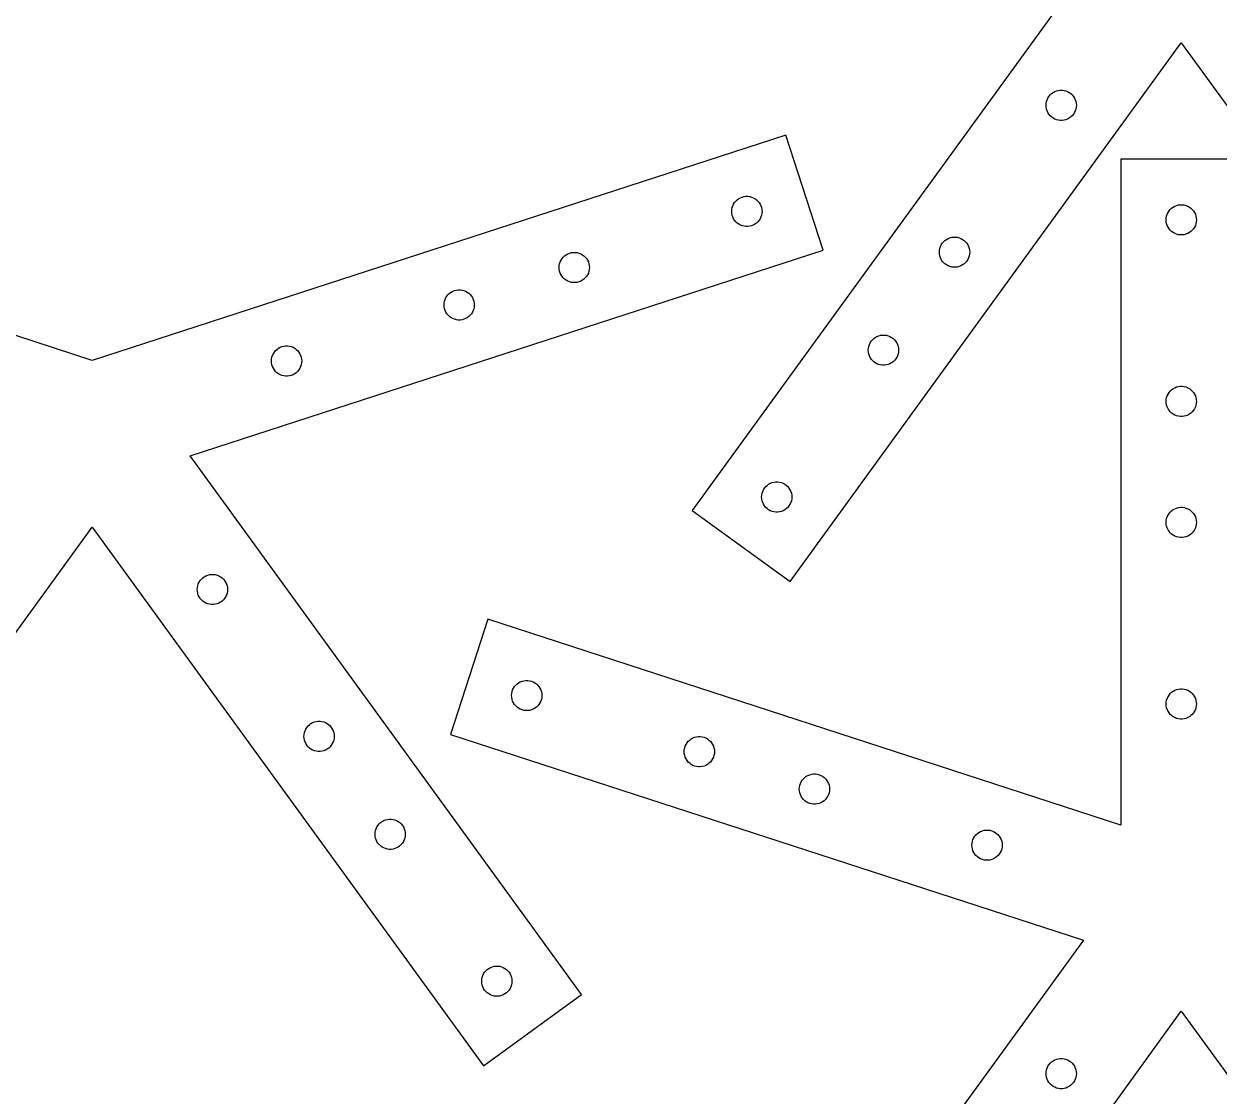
# Model space of a CAD drawing. Header units: metres. Extents: x 19 to 981, y 14 to 964.
# Drawn here: x 308.7 to 506.2, y 649 to 826.1 of the extents above; entities that cross this region are included whole.
import ezdxf

# ---------------------------------------------------------------- set-up
doc = ezdxf.new("R2010")
doc.units = ezdxf.units.M

msp = doc.modelspace()

# ---------------------------------------------------------------- linework, layer by layer
for p, q in [((483.82, 834.743), (419.163, 745.751)), ((435.344, 733.995), (500, 822.987)), ((500, 822.987), (564.656, 733.995)), ((477.963, 813.889), (478.132, 814.154)), ((478.132, 814.154), (478.332, 814.396)), ((478.332, 814.396), (478.561, 814.611)), ((478.561, 814.611), (478.815, 814.795)), ((478.815, 814.795), (479.09, 814.947)), ((479.09, 814.947), (479.382, 815.062)), ((479.382, 815.062), (479.686, 815.14)), ((479.686, 815.14), (479.997, 815.18)), ((479.997, 815.18), (480.311, 815.18)), ((480.311, 815.18), (480.623, 815.14)), ((480.623, 815.14), (480.927, 815.062)), ((480.927, 815.062), (481.219, 814.947)), ((481.219, 814.947), (481.494, 814.795)), ((481.494, 814.795), (481.748, 814.611)), ((481.748, 814.611), (481.977, 814.396)), ((481.977, 814.396), (482.177, 814.154)), ((482.177, 814.154), (482.345, 813.889)), ((477.654, 812.685), (477.674, 812.998)), ((477.674, 812.371), (477.654, 812.685)), ((477.674, 812.998), (477.733, 813.306)), ((477.733, 812.063), (477.674, 812.371)), ((477.733, 813.306), (477.83, 813.605)), ((477.83, 811.764), (477.733, 812.063)), ((477.83, 813.605), (477.963, 813.889)), ((482.345, 813.889), (482.479, 813.605)), ((482.479, 813.605), (482.576, 813.306)), ((482.576, 812.063), (482.479, 811.764)), ((482.576, 813.306), (482.634, 812.998)), ((482.634, 812.371), (482.576, 812.063)), ((482.634, 812.998), (482.654, 812.685)), ((482.654, 812.685), (482.634, 812.371)), ((477.963, 811.48), (477.83, 811.764)), ((478.132, 811.215), (477.963, 811.48)), ((478.332, 810.973), (478.132, 811.215)), ((478.561, 810.758), (478.332, 810.973)), ((478.815, 810.574), (478.561, 810.758)), ((479.09, 810.422), (478.815, 810.574)), ((479.382, 810.307), (479.09, 810.422)), ((479.686, 810.229), (479.382, 810.307)), ((479.997, 810.189), (479.686, 810.229)), ((480.311, 810.189), (479.997, 810.189)), ((480.623, 810.229), (480.311, 810.189)), ((480.927, 810.307), (480.623, 810.229)), ((481.219, 810.422), (480.927, 810.307)), ((481.494, 810.574), (481.219, 810.422)), ((481.748, 810.758), (481.494, 810.574)), ((481.977, 810.973), (481.748, 810.758)), ((482.177, 811.215), (481.977, 810.973)), ((482.345, 811.48), (482.177, 811.215)), ((482.479, 811.764), (482.345, 811.48)), ((320, 770.515), (205.384, 807.756)), ((434.616, 807.756), (320, 770.515)), ((440.797, 788.735), (434.616, 807.756)), ((510, 803.764), (490, 803.764)), ((490, 803.764), (490, 693.764)), ((425.871, 796.075), (426.005, 796.359)), ((426.005, 796.359), (426.173, 796.624)), ((426.173, 796.624), (426.373, 796.866)), ((426.373, 796.866), (426.602, 797.081)), ((426.602, 797.081), (426.856, 797.266)), ((426.856, 797.266), (427.131, 797.417)), ((427.131, 797.417), (427.423, 797.533)), ((427.423, 797.533), (427.727, 797.611)), ((427.727, 797.611), (428.039, 797.65)), ((428.039, 797.65), (428.353, 797.65)), ((428.353, 797.65), (428.664, 797.611)), ((428.664, 797.611), (428.968, 797.533)), ((428.968, 797.533), (429.26, 797.417)), ((429.26, 797.417), (429.535, 797.266)), ((429.535, 797.266), (429.789, 797.081)), ((429.789, 797.081), (430.018, 796.866)), ((430.018, 796.866), (430.218, 796.624)), ((430.218, 796.624), (430.387, 796.359)), ((430.387, 796.359), (430.52, 796.075)), ((499.227, 796.141), (499.532, 796.22)), ((499.532, 796.22), (499.843, 796.259)), ((499.843, 796.259), (500.157, 796.259)), ((500.157, 796.259), (500.468, 796.22)), ((500.468, 796.22), (500.773, 796.141)), ((425.696, 795.155), (425.716, 795.468)), ((425.716, 794.842), (425.696, 795.155)), ((425.716, 795.468), (425.774, 795.777)), ((425.774, 794.533), (425.716, 794.842)), ((425.774, 795.777), (425.871, 796.075)), ((425.871, 794.235), (425.774, 794.533)), ((426.005, 793.951), (425.871, 794.235)), ((430.52, 794.235), (430.387, 793.951)), ((430.52, 796.075), (430.617, 795.777)), ((430.617, 794.533), (430.52, 794.235)), ((430.617, 795.777), (430.676, 795.468)), ((430.676, 794.842), (430.617, 794.533)), ((430.676, 795.468), (430.696, 795.155)), ((430.696, 795.155), (430.676, 794.842)), ((497.52, 794.077), (497.579, 794.386)), ((497.579, 794.386), (497.676, 794.684)), ((497.676, 794.684), (497.809, 794.968)), ((497.809, 794.968), (497.977, 795.233)), ((497.977, 795.233), (498.178, 795.475)), ((498.178, 795.475), (498.406, 795.69)), ((498.406, 795.69), (498.66, 795.875)), ((498.66, 795.875), (498.936, 796.026)), ((498.936, 796.026), (499.227, 796.141)), ((500.773, 796.141), (501.064, 796.026)), ((501.064, 796.026), (501.34, 795.875)), ((501.34, 795.875), (501.594, 795.69)), ((501.594, 795.69), (501.822, 795.475)), ((501.822, 795.475), (502.023, 795.233)), ((502.023, 795.233), (502.191, 794.968)), ((502.191, 794.968), (502.324, 794.684)), ((502.324, 794.684), (502.421, 794.386)), ((502.421, 794.386), (502.48, 794.077)), ((426.173, 793.685), (426.005, 793.951)), ((426.373, 793.444), (426.173, 793.685)), ((426.602, 793.229), (426.373, 793.444)), ((426.856, 793.044), (426.602, 793.229)), ((427.131, 792.893), (426.856, 793.044)), ((427.423, 792.777), (427.131, 792.893)), ((427.727, 792.699), (427.423, 792.777)), ((428.039, 792.66), (427.727, 792.699)), ((428.353, 792.66), (428.039, 792.66)), ((428.664, 792.699), (428.353, 792.66)), ((428.968, 792.777), (428.664, 792.699)), ((429.26, 792.893), (428.968, 792.777)), ((429.535, 793.044), (429.26, 792.893)), ((429.789, 793.229), (429.535, 793.044)), ((430.018, 793.444), (429.789, 793.229)), ((430.218, 793.685), (430.018, 793.444)), ((430.387, 793.951), (430.218, 793.685)), ((497.5, 793.764), (497.52, 794.077)), ((497.52, 793.45), (497.5, 793.764)), ((497.579, 793.142), (497.52, 793.45)), ((497.676, 792.844), (497.579, 793.142)), ((497.809, 792.559), (497.676, 792.844)), ((497.977, 792.294), (497.809, 792.559)), ((498.178, 792.052), (497.977, 792.294)), ((502.023, 792.294), (501.822, 792.052)), ((502.191, 792.559), (502.023, 792.294)), ((502.324, 792.844), (502.191, 792.559)), ((502.421, 793.142), (502.324, 792.844)), ((502.48, 793.45), (502.421, 793.142)), ((502.48, 794.077), (502.5, 793.764)), ((502.5, 793.764), (502.48, 793.45)), ((460.698, 790.125), (460.927, 790.34)), ((460.927, 790.34), (461.181, 790.525)), ((461.181, 790.525), (461.456, 790.676)), ((461.456, 790.676), (461.748, 790.792)), ((461.748, 790.792), (462.052, 790.87)), ((462.052, 790.87), (462.364, 790.909)), ((462.364, 790.909), (462.678, 790.909)), ((462.678, 790.909), (462.989, 790.87)), ((462.989, 790.87), (463.293, 790.792)), ((463.293, 790.792), (463.585, 790.676)), ((463.585, 790.676), (463.86, 790.525)), ((463.86, 790.525), (464.114, 790.34)), ((464.114, 790.34), (464.343, 790.125)), ((498.406, 791.838), (498.178, 792.052)), ((498.66, 791.653), (498.406, 791.838)), ((498.936, 791.502), (498.66, 791.653)), ((499.227, 791.386), (498.936, 791.502)), ((499.532, 791.308), (499.227, 791.386)), ((499.843, 791.269), (499.532, 791.308)), ((500.157, 791.269), (499.843, 791.269)), ((500.468, 791.308), (500.157, 791.269)), ((500.773, 791.386), (500.468, 791.308)), ((501.064, 791.502), (500.773, 791.386)), ((501.34, 791.653), (501.064, 791.502)), ((501.594, 791.838), (501.34, 791.653)), ((501.822, 792.052), (501.594, 791.838)), ((336.18, 754.743), (440.797, 788.735)), ((398.892, 788.262), (399.196, 788.34)), ((399.196, 788.34), (399.507, 788.379)), ((399.507, 788.379), (399.821, 788.379)), ((399.821, 788.379), (400.133, 788.34)), ((400.133, 788.34), (400.437, 788.262)), ((460.021, 788.414), (460.04, 788.727)), ((460.04, 788.101), (460.021, 788.414)), ((460.04, 788.727), (460.099, 789.036)), ((460.099, 789.036), (460.196, 789.334)), ((460.196, 789.334), (460.33, 789.618)), ((460.33, 789.618), (460.498, 789.883)), ((460.498, 789.883), (460.698, 790.125)), ((464.343, 790.125), (464.543, 789.883)), ((464.543, 789.883), (464.711, 789.618)), ((464.711, 789.618), (464.845, 789.334)), ((464.845, 789.334), (464.942, 789.036)), ((464.942, 789.036), (465.001, 788.727)), ((465.001, 788.727), (465.021, 788.414)), ((465.021, 788.414), (465.001, 788.101)), ((397.184, 786.198), (397.243, 786.506)), ((397.243, 786.506), (397.34, 786.805)), ((397.34, 786.805), (397.473, 787.089)), ((397.473, 787.089), (397.642, 787.354)), ((397.642, 787.354), (397.842, 787.596)), ((397.842, 787.596), (398.071, 787.811)), ((398.071, 787.811), (398.325, 787.995)), ((398.325, 787.995), (398.6, 788.146)), ((398.6, 788.146), (398.892, 788.262)), ((400.437, 788.262), (400.729, 788.146)), ((400.729, 788.146), (401.004, 787.995)), ((401.004, 787.995), (401.258, 787.811)), ((401.258, 787.811), (401.487, 787.596)), ((401.487, 787.596), (401.687, 787.354)), ((401.687, 787.354), (401.855, 787.089)), ((401.855, 787.089), (401.989, 786.805)), ((401.989, 786.805), (402.086, 786.506)), ((402.086, 786.506), (402.144, 786.198)), ((460.099, 787.792), (460.04, 788.101)), ((460.196, 787.494), (460.099, 787.792)), ((460.33, 787.21), (460.196, 787.494)), ((460.498, 786.945), (460.33, 787.21)), ((460.698, 786.703), (460.498, 786.945)), ((460.927, 786.488), (460.698, 786.703)), ((461.181, 786.303), (460.927, 786.488)), ((461.456, 786.152), (461.181, 786.303)), ((463.86, 786.303), (463.585, 786.152)), ((464.114, 786.488), (463.86, 786.303)), ((464.343, 786.703), (464.114, 786.488)), ((464.543, 786.945), (464.343, 786.703)), ((464.711, 787.21), (464.543, 786.945)), ((464.845, 787.494), (464.711, 787.21)), ((464.942, 787.792), (464.845, 787.494)), ((465.001, 788.101), (464.942, 787.792)), ((397.164, 785.884), (397.184, 786.198)), ((397.184, 785.571), (397.164, 785.884)), ((397.243, 785.263), (397.184, 785.571)), ((397.34, 784.964), (397.243, 785.263)), ((397.473, 784.68), (397.34, 784.964)), ((397.642, 784.415), (397.473, 784.68)), ((397.842, 784.173), (397.642, 784.415)), ((401.687, 784.415), (401.487, 784.173)), ((401.855, 784.68), (401.687, 784.415)), ((401.989, 784.964), (401.855, 784.68)), ((402.086, 785.263), (401.989, 784.964)), ((402.144, 785.571), (402.086, 785.263)), ((402.144, 786.198), (402.164, 785.884)), ((402.164, 785.884), (402.144, 785.571)), ((461.748, 786.036), (461.456, 786.152)), ((462.052, 785.958), (461.748, 786.036)), ((462.364, 785.919), (462.052, 785.958)), ((462.678, 785.919), (462.364, 785.919)), ((462.989, 785.958), (462.678, 785.919)), ((463.293, 786.036), (462.989, 785.958)), ((463.585, 786.152), (463.293, 786.036)), ((398.071, 783.958), (397.842, 784.173)), ((398.325, 783.774), (398.071, 783.958)), ((398.6, 783.622), (398.325, 783.774)), ((398.892, 783.507), (398.6, 783.622)), ((399.196, 783.429), (398.892, 783.507)), ((399.507, 783.389), (399.196, 783.429)), ((399.821, 783.389), (399.507, 783.389)), ((400.133, 783.429), (399.821, 783.389)), ((400.437, 783.507), (400.133, 783.429)), ((400.729, 783.622), (400.437, 783.507)), ((401.004, 783.774), (400.729, 783.622)), ((401.258, 783.958), (401.004, 783.774)), ((401.487, 784.173), (401.258, 783.958)), ((378.222, 780.326), (378.319, 780.624)), ((378.319, 780.624), (378.452, 780.908)), ((378.452, 780.908), (378.62, 781.174)), ((378.62, 781.174), (378.821, 781.415)), ((378.821, 781.415), (379.049, 781.63)), ((379.049, 781.63), (379.303, 781.815)), ((379.303, 781.815), (379.579, 781.966)), ((379.579, 781.966), (379.87, 782.082)), ((379.87, 782.082), (380.175, 782.16)), ((380.175, 782.16), (380.486, 782.199)), ((380.486, 782.199), (380.8, 782.199)), ((380.8, 782.199), (381.111, 782.16)), ((381.111, 782.16), (381.416, 782.082)), ((381.416, 782.082), (381.707, 781.966)), ((381.707, 781.966), (381.983, 781.815)), ((381.983, 781.815), (382.237, 781.63)), ((382.237, 781.63), (382.465, 781.415)), ((382.465, 781.415), (382.666, 781.174)), ((382.666, 781.174), (382.834, 780.908)), ((382.834, 780.908), (382.967, 780.624)), ((382.967, 780.624), (383.064, 780.326)), ((378.143, 779.704), (378.163, 780.017)), ((378.163, 779.391), (378.143, 779.704)), ((378.163, 780.017), (378.222, 780.326)), ((378.222, 779.082), (378.163, 779.391)), ((378.319, 778.784), (378.222, 779.082)), ((378.452, 778.5), (378.319, 778.784)), ((378.62, 778.235), (378.452, 778.5)), ((382.834, 778.5), (382.666, 778.235)), ((382.967, 778.784), (382.834, 778.5)), ((383.064, 779.082), (382.967, 778.784)), ((383.064, 780.326), (383.123, 780.017)), ((383.123, 779.391), (383.064, 779.082)), ((383.123, 780.017), (383.143, 779.704)), ((383.143, 779.704), (383.123, 779.391)), ((378.821, 777.993), (378.62, 778.235)), ((379.049, 777.778), (378.821, 777.993)), ((379.303, 777.593), (379.049, 777.778)), ((379.579, 777.442), (379.303, 777.593)), ((379.87, 777.326), (379.579, 777.442)), ((380.175, 777.248), (379.87, 777.326)), ((380.486, 777.209), (380.175, 777.248)), ((380.8, 777.209), (380.486, 777.209)), ((381.111, 777.248), (380.8, 777.209)), ((381.416, 777.326), (381.111, 777.248)), ((381.707, 777.442), (381.416, 777.326)), ((381.983, 777.593), (381.707, 777.442)), ((382.237, 777.778), (381.983, 777.593)), ((382.465, 777.993), (382.237, 777.778)), ((382.666, 778.235), (382.465, 777.993)), ((449.425, 774.344), (449.7, 774.496)), ((449.7, 774.496), (449.992, 774.611)), ((449.992, 774.611), (450.296, 774.689)), ((450.296, 774.689), (450.608, 774.729)), ((450.608, 774.729), (450.922, 774.729)), ((450.922, 774.729), (451.233, 774.689)), ((451.233, 774.689), (451.537, 774.611)), ((451.537, 774.611), (451.829, 774.496)), ((451.829, 774.496), (452.104, 774.344)), ((350.518, 772.36), (350.772, 772.544)), ((350.772, 772.544), (351.047, 772.696)), ((351.047, 772.696), (351.339, 772.811)), ((351.339, 772.811), (351.643, 772.889)), ((351.643, 772.889), (351.954, 772.929)), ((351.954, 772.929), (352.268, 772.929)), ((352.268, 772.929), (352.58, 772.889)), ((352.58, 772.889), (352.884, 772.811)), ((352.884, 772.811), (353.176, 772.696)), ((353.176, 772.696), (353.451, 772.544)), ((353.451, 772.544), (353.705, 772.36)), ((448.265, 772.234), (448.285, 772.547)), ((448.285, 772.547), (448.343, 772.855)), ((448.343, 772.855), (448.44, 773.154)), ((448.44, 773.154), (448.574, 773.438)), ((448.574, 773.438), (448.742, 773.703)), ((448.742, 773.703), (448.942, 773.945)), ((448.942, 773.945), (449.171, 774.16)), ((449.171, 774.16), (449.425, 774.344)), ((452.104, 774.344), (452.358, 774.16)), ((452.358, 774.16), (452.587, 773.945)), ((452.587, 773.945), (452.787, 773.703)), ((452.787, 773.703), (452.956, 773.438)), ((452.956, 773.438), (453.089, 773.154)), ((453.089, 773.154), (453.186, 772.855)), ((453.186, 772.855), (453.245, 772.547)), ((453.245, 772.547), (453.265, 772.234)), ((349.611, 770.434), (349.631, 770.747)), ((349.631, 770.747), (349.69, 771.055)), ((349.69, 771.055), (349.787, 771.354)), ((349.787, 771.354), (349.921, 771.638)), ((349.921, 771.638), (350.089, 771.903)), ((350.089, 771.903), (350.289, 772.145)), ((350.289, 772.145), (350.518, 772.36)), ((353.705, 772.36), (353.934, 772.145)), ((353.934, 772.145), (354.134, 771.903)), ((354.134, 771.903), (354.302, 771.638)), ((354.302, 771.638), (354.436, 771.354)), ((354.436, 771.354), (354.533, 771.055)), ((354.533, 771.055), (354.592, 770.747)), ((354.592, 770.747), (354.611, 770.434)), ((448.285, 771.92), (448.265, 772.234)), ((448.343, 771.612), (448.285, 771.92)), ((448.44, 771.313), (448.343, 771.612)), ((448.574, 771.029), (448.44, 771.313)), ((448.742, 770.764), (448.574, 771.029)), ((448.942, 770.522), (448.742, 770.764)), ((449.171, 770.307), (448.942, 770.522)), ((452.587, 770.522), (452.358, 770.307)), ((452.787, 770.764), (452.587, 770.522)), ((452.956, 771.029), (452.787, 770.764)), ((453.089, 771.313), (452.956, 771.029)), ((453.186, 771.612), (453.089, 771.313)), ((453.245, 771.92), (453.186, 771.612)), ((453.265, 772.234), (453.245, 771.92)), ((349.631, 770.12), (349.611, 770.434)), ((349.69, 769.812), (349.631, 770.12)), ((349.787, 769.513), (349.69, 769.812)), ((349.921, 769.229), (349.787, 769.513)), ((350.089, 768.964), (349.921, 769.229)), ((350.289, 768.722), (350.089, 768.964)), ((350.518, 768.507), (350.289, 768.722)), ((350.772, 768.323), (350.518, 768.507)), ((353.705, 768.507), (353.451, 768.323)), ((353.934, 768.722), (353.705, 768.507)), ((354.134, 768.964), (353.934, 768.722)), ((354.302, 769.229), (354.134, 768.964)), ((354.436, 769.513), (354.302, 769.229)), ((354.533, 769.812), (354.436, 769.513)), ((354.592, 770.12), (354.533, 769.812)), ((354.611, 770.434), (354.592, 770.12)), ((449.425, 770.123), (449.171, 770.307)), ((449.7, 769.972), (449.425, 770.123)), ((449.992, 769.856), (449.7, 769.972)), ((450.296, 769.778), (449.992, 769.856)), ((450.608, 769.739), (450.296, 769.778)), ((450.922, 769.739), (450.608, 769.739)), ((451.233, 769.778), (450.922, 769.739)), ((451.537, 769.856), (451.233, 769.778)), ((451.829, 769.972), (451.537, 769.856)), ((452.104, 770.123), (451.829, 769.972)), ((452.358, 770.307), (452.104, 770.123)), ((351.047, 768.172), (350.772, 768.323)), ((351.339, 768.056), (351.047, 768.172)), ((351.643, 767.978), (351.339, 768.056)), ((351.954, 767.939), (351.643, 767.978)), ((352.268, 767.939), (351.954, 767.939)), ((352.58, 767.978), (352.268, 767.939)), ((352.884, 768.056), (352.58, 767.978)), ((353.176, 768.172), (352.884, 768.056)), ((353.451, 768.323), (353.176, 768.172)), ((497.579, 764.386), (497.676, 764.684)), ((497.676, 764.684), (497.809, 764.968)), ((497.809, 764.968), (497.977, 765.233)), ((497.977, 765.233), (498.178, 765.475)), ((498.178, 765.475), (498.406, 765.69)), ((498.406, 765.69), (498.66, 765.875)), ((498.66, 765.875), (498.936, 766.026)), ((498.936, 766.026), (499.227, 766.141)), ((499.227, 766.141), (499.532, 766.22)), ((499.532, 766.22), (499.843, 766.259)), ((499.843, 766.259), (500.157, 766.259)), ((500.157, 766.259), (500.468, 766.22)), ((500.468, 766.22), (500.773, 766.141)), ((500.773, 766.141), (501.064, 766.026)), ((501.064, 766.026), (501.34, 765.875)), ((501.34, 765.875), (501.594, 765.69)), ((501.594, 765.69), (501.822, 765.475)), ((501.822, 765.475), (502.023, 765.233)), ((502.023, 765.233), (502.191, 764.968)), ((502.191, 764.968), (502.324, 764.684)), ((502.324, 764.684), (502.421, 764.386)), ((497.5, 763.764), (497.52, 764.077)), ((497.52, 763.45), (497.5, 763.764)), ((497.52, 764.077), (497.579, 764.386)), ((497.579, 763.142), (497.52, 763.45)), ((497.676, 762.844), (497.579, 763.142)), ((497.809, 762.559), (497.676, 762.844)), ((502.324, 762.844), (502.191, 762.559)), ((502.421, 763.142), (502.324, 762.844)), ((502.421, 764.386), (502.48, 764.077)), ((502.48, 763.45), (502.421, 763.142)), ((502.48, 764.077), (502.5, 763.764)), ((502.5, 763.764), (502.48, 763.45)), ((497.977, 762.294), (497.809, 762.559)), ((498.178, 762.052), (497.977, 762.294)), ((498.406, 761.838), (498.178, 762.052)), ((498.66, 761.653), (498.406, 761.838)), ((498.936, 761.502), (498.66, 761.653)), ((499.227, 761.386), (498.936, 761.502)), ((499.532, 761.308), (499.227, 761.386)), ((499.843, 761.269), (499.532, 761.308)), ((500.157, 761.269), (499.843, 761.269)), ((500.468, 761.308), (500.157, 761.269)), ((500.773, 761.386), (500.468, 761.308)), ((501.064, 761.502), (500.773, 761.386)), ((501.34, 761.653), (501.064, 761.502)), ((501.594, 761.838), (501.34, 761.653)), ((501.822, 762.052), (501.594, 761.838)), ((502.023, 762.294), (501.822, 762.052)), ((502.191, 762.559), (502.023, 762.294)), ((400.837, 665.751), (336.18, 754.743)), ((430.71, 748.585), (430.807, 748.883)), ((430.807, 748.883), (430.941, 749.168)), ((430.941, 749.168), (431.109, 749.433)), ((431.109, 749.433), (431.309, 749.675)), ((431.309, 749.675), (431.538, 749.889)), ((431.538, 749.889), (431.792, 750.074)), ((431.792, 750.074), (432.067, 750.225)), ((432.067, 750.225), (432.359, 750.341)), ((432.359, 750.341), (432.663, 750.419)), ((432.663, 750.419), (432.974, 750.458)), ((432.974, 750.458), (433.288, 750.458)), ((433.288, 750.458), (433.6, 750.419)), ((433.6, 750.419), (433.904, 750.341)), ((433.904, 750.341), (434.196, 750.225)), ((434.196, 750.225), (434.471, 750.074)), ((434.471, 750.074), (434.725, 749.889)), ((434.725, 749.889), (434.954, 749.675)), ((434.954, 749.675), (435.154, 749.433)), ((435.154, 749.433), (435.322, 749.168)), ((435.322, 749.168), (435.456, 748.883)), ((435.456, 748.883), (435.553, 748.585)), ((430.631, 747.963), (430.651, 748.276)), ((430.651, 747.65), (430.631, 747.963)), ((430.651, 748.276), (430.71, 748.585)), ((430.71, 747.341), (430.651, 747.65)), ((430.807, 747.043), (430.71, 747.341)), ((430.941, 746.759), (430.807, 747.043)), ((435.456, 747.043), (435.322, 746.759)), ((435.553, 747.341), (435.456, 747.043)), ((435.553, 748.585), (435.612, 748.276)), ((435.612, 747.65), (435.553, 747.341)), ((435.612, 748.276), (435.631, 747.963)), ((435.631, 747.963), (435.612, 747.65)), ((419.163, 745.751), (435.344, 733.995)), ((431.109, 746.494), (430.941, 746.759)), ((431.309, 746.252), (431.109, 746.494)), ((431.538, 746.037), (431.309, 746.252)), ((431.792, 745.852), (431.538, 746.037)), ((432.067, 745.701), (431.792, 745.852)), ((432.359, 745.586), (432.067, 745.701)), ((432.663, 745.507), (432.359, 745.586)), ((432.974, 745.468), (432.663, 745.507)), ((433.288, 745.468), (432.974, 745.468)), ((433.6, 745.507), (433.288, 745.468)), ((433.904, 745.586), (433.6, 745.507)), ((434.196, 745.701), (433.904, 745.586)), ((434.471, 745.852), (434.196, 745.701)), ((434.725, 746.037), (434.471, 745.852)), ((434.954, 746.252), (434.725, 746.037)), ((435.154, 746.494), (434.954, 746.252)), ((435.322, 746.759), (435.154, 746.494)), ((497.676, 744.684), (497.809, 744.968)), ((497.809, 744.968), (497.977, 745.233)), ((497.977, 745.233), (498.178, 745.475)), ((498.178, 745.475), (498.406, 745.69)), ((498.406, 745.69), (498.66, 745.875)), ((498.66, 745.875), (498.936, 746.026)), ((498.936, 746.026), (499.227, 746.141)), ((499.227, 746.141), (499.532, 746.22)), ((499.532, 746.22), (499.843, 746.259)), ((499.843, 746.259), (500.157, 746.259)), ((500.157, 746.259), (500.468, 746.22)), ((500.468, 746.22), (500.773, 746.141)), ((500.773, 746.141), (501.064, 746.026)), ((501.064, 746.026), (501.34, 745.875)), ((501.34, 745.875), (501.594, 745.69)), ((501.594, 745.69), (501.822, 745.475)), ((501.822, 745.475), (502.023, 745.233)), ((502.023, 745.233), (502.191, 744.968)), ((502.191, 744.968), (502.324, 744.684)), ((255.344, 653.995), (320, 742.987)), ((320, 742.987), (384.656, 653.995)), ((497.5, 743.764), (497.52, 744.077)), ((497.52, 743.45), (497.5, 743.764)), ((497.52, 744.077), (497.579, 744.386)), ((497.579, 743.142), (497.52, 743.45)), ((497.579, 744.386), (497.676, 744.684)), ((497.676, 742.844), (497.579, 743.142)), ((497.809, 742.559), (497.676, 742.844)), ((502.324, 742.844), (502.191, 742.559)), ((502.324, 744.684), (502.421, 744.386)), ((502.421, 743.142), (502.324, 742.844)), ((502.421, 744.386), (502.48, 744.077)), ((502.48, 743.45), (502.421, 743.142)), ((502.48, 744.077), (502.5, 743.764)), ((502.5, 743.764), (502.48, 743.45)), ((497.977, 742.294), (497.809, 742.559)), ((498.178, 742.052), (497.977, 742.294)), ((498.406, 741.838), (498.178, 742.052)), ((498.66, 741.653), (498.406, 741.838)), ((498.936, 741.502), (498.66, 741.653)), ((499.227, 741.386), (498.936, 741.502)), ((499.532, 741.308), (499.227, 741.386)), ((499.843, 741.269), (499.532, 741.308)), ((500.157, 741.269), (499.843, 741.269)), ((500.468, 741.308), (500.157, 741.269)), ((500.773, 741.386), (500.468, 741.308)), ((501.064, 741.502), (500.773, 741.386)), ((501.34, 741.653), (501.064, 741.502)), ((501.594, 741.838), (501.34, 741.653)), ((501.822, 742.052), (501.594, 741.838)), ((502.023, 742.294), (501.822, 742.052)), ((502.191, 742.559), (502.023, 742.294)), ((338.506, 734.795), (338.781, 734.947)), ((338.781, 734.947), (339.073, 735.062)), ((339.073, 735.062), (339.377, 735.14)), ((339.377, 735.14), (339.689, 735.18)), ((339.689, 735.18), (340.003, 735.18)), ((340.003, 735.18), (340.314, 735.14)), ((340.314, 735.14), (340.618, 735.062)), ((340.618, 735.062), (340.91, 734.947)), ((340.91, 734.947), (341.185, 734.795)), ((337.346, 732.685), (337.366, 732.998)), ((337.366, 732.998), (337.424, 733.306)), ((337.424, 733.306), (337.521, 733.605)), ((337.521, 733.605), (337.655, 733.889)), ((337.655, 733.889), (337.823, 734.154)), ((337.823, 734.154), (338.023, 734.396)), ((338.023, 734.396), (338.252, 734.611)), ((338.252, 734.611), (338.506, 734.795)), ((341.185, 734.795), (341.439, 734.611)), ((341.439, 734.611), (341.668, 734.396)), ((341.668, 734.396), (341.868, 734.154)), ((341.868, 734.154), (342.037, 733.889)), ((342.037, 733.889), (342.17, 733.605)), ((342.17, 733.605), (342.267, 733.306)), ((342.267, 733.306), (342.326, 732.998)), ((342.326, 732.998), (342.346, 732.685)), ((337.366, 732.371), (337.346, 732.685)), ((337.424, 732.063), (337.366, 732.371)), ((337.521, 731.764), (337.424, 732.063)), ((337.655, 731.48), (337.521, 731.764)), ((337.823, 731.215), (337.655, 731.48)), ((338.023, 730.973), (337.823, 731.215)), ((338.252, 730.758), (338.023, 730.973)), ((341.668, 730.973), (341.439, 730.758)), ((341.868, 731.215), (341.668, 730.973)), ((342.037, 731.48), (341.868, 731.215)), ((342.17, 731.764), (342.037, 731.48)), ((342.267, 732.063), (342.17, 731.764)), ((342.326, 732.371), (342.267, 732.063)), ((342.346, 732.685), (342.326, 732.371)), ((338.506, 730.574), (338.252, 730.758)), ((338.781, 730.422), (338.506, 730.574)), ((339.073, 730.307), (338.781, 730.422)), ((339.377, 730.229), (339.073, 730.307)), ((339.689, 730.189), (339.377, 730.229)), ((340.003, 730.189), (339.689, 730.189)), ((340.314, 730.229), (340.003, 730.189)), ((340.618, 730.307), (340.314, 730.229)), ((340.91, 730.422), (340.618, 730.307)), ((341.185, 730.574), (340.91, 730.422)), ((341.439, 730.758), (341.185, 730.574)), ((385.384, 727.756), (379.203, 708.735)), ((490, 693.764), (385.384, 727.756)), ((390.211, 717.081), (390.465, 717.266)), ((390.465, 717.266), (390.74, 717.417)), ((390.74, 717.417), (391.032, 717.533)), ((391.032, 717.533), (391.336, 717.611)), ((391.336, 717.611), (391.647, 717.65)), ((391.647, 717.65), (391.961, 717.65)), ((391.961, 717.65), (392.273, 717.611)), ((392.273, 717.611), (392.577, 717.533)), ((392.577, 717.533), (392.869, 717.417)), ((392.869, 717.417), (393.144, 717.266)), ((393.144, 717.266), (393.398, 717.081)), ((389.304, 715.155), (389.324, 715.468)), ((389.324, 715.468), (389.383, 715.777)), ((389.383, 715.777), (389.48, 716.075)), ((389.48, 716.075), (389.613, 716.359)), ((389.613, 716.359), (389.782, 716.624)), ((389.782, 716.624), (389.982, 716.866)), ((389.982, 716.866), (390.211, 717.081)), ((393.398, 717.081), (393.627, 716.866)), ((393.627, 716.866), (393.827, 716.624)), ((393.827, 716.624), (393.995, 716.359)), ((393.995, 716.359), (394.129, 716.075)), ((394.129, 716.075), (394.226, 715.777)), ((394.226, 715.777), (394.284, 715.468)), ((394.284, 715.468), (394.304, 715.155)), ((497.809, 714.968), (497.977, 715.233)), ((497.977, 715.233), (498.178, 715.475)), ((498.178, 715.475), (498.406, 715.69)), ((498.406, 715.69), (498.66, 715.875)), ((498.66, 715.875), (498.936, 716.026)), ((498.936, 716.026), (499.227, 716.141)), ((499.227, 716.141), (499.532, 716.22)), ((499.532, 716.22), (499.843, 716.259)), ((499.843, 716.259), (500.157, 716.259)), ((500.157, 716.259), (500.468, 716.22)), ((500.468, 716.22), (500.773, 716.141)), ((500.773, 716.141), (501.064, 716.026)), ((501.064, 716.026), (501.34, 715.875)), ((501.34, 715.875), (501.594, 715.69)), ((501.594, 715.69), (501.822, 715.475)), ((501.822, 715.475), (502.023, 715.233)), ((502.023, 715.233), (502.191, 714.968)), ((389.324, 714.842), (389.304, 715.155)), ((389.383, 714.533), (389.324, 714.842)), ((389.48, 714.235), (389.383, 714.533)), ((389.613, 713.951), (389.48, 714.235)), ((389.782, 713.685), (389.613, 713.951)), ((389.982, 713.444), (389.782, 713.685)), ((390.211, 713.229), (389.982, 713.444)), ((390.465, 713.044), (390.211, 713.229)), ((393.398, 713.229), (393.144, 713.044)), ((393.627, 713.444), (393.398, 713.229)), ((393.827, 713.685), (393.627, 713.444)), ((393.995, 713.951), (393.827, 713.685)), ((394.129, 714.235), (393.995, 713.951)), ((394.226, 714.533), (394.129, 714.235)), ((394.284, 714.842), (394.226, 714.533)), ((394.304, 715.155), (394.284, 714.842)), ((497.5, 713.764), (497.52, 714.077)), ((497.52, 713.45), (497.5, 713.764)), ((497.52, 714.077), (497.579, 714.386)), ((497.579, 713.142), (497.52, 713.45)), ((497.579, 714.386), (497.676, 714.684)), ((497.676, 714.684), (497.809, 714.968)), ((502.191, 714.968), (502.324, 714.684)), ((502.324, 714.684), (502.421, 714.386)), ((502.421, 714.386), (502.48, 714.077)), ((502.48, 713.45), (502.421, 713.142)), ((502.48, 714.077), (502.5, 713.764)), ((502.5, 713.764), (502.48, 713.45)), ((390.74, 712.893), (390.465, 713.044)), ((391.032, 712.777), (390.74, 712.893)), ((391.336, 712.699), (391.032, 712.777)), ((391.647, 712.66), (391.336, 712.699)), ((391.961, 712.66), (391.647, 712.66)), ((392.273, 712.699), (391.961, 712.66)), ((392.577, 712.777), (392.273, 712.699)), ((392.869, 712.893), (392.577, 712.777)), ((393.144, 713.044), (392.869, 712.893)), ((497.676, 712.844), (497.579, 713.142)), ((497.809, 712.559), (497.676, 712.844)), ((497.977, 712.294), (497.809, 712.559)), ((498.178, 712.052), (497.977, 712.294)), ((498.406, 711.838), (498.178, 712.052)), ((498.66, 711.653), (498.406, 711.838)), ((498.936, 711.502), (498.66, 711.653)), ((499.227, 711.386), (498.936, 711.502)), ((499.532, 711.308), (499.227, 711.386)), ((499.843, 711.269), (499.532, 711.308)), ((500.157, 711.269), (499.843, 711.269)), ((500.468, 711.308), (500.157, 711.269)), ((500.773, 711.386), (500.468, 711.308)), ((501.064, 711.502), (500.773, 711.386)), ((501.34, 711.653), (501.064, 711.502)), ((501.594, 711.838), (501.34, 711.653)), ((501.822, 712.052), (501.594, 711.838)), ((502.023, 712.294), (501.822, 712.052)), ((502.191, 712.559), (502.023, 712.294)), ((502.324, 712.844), (502.191, 712.559)), ((502.421, 713.142), (502.324, 712.844)), ((355.058, 709.036), (355.155, 709.334)), ((355.155, 709.334), (355.289, 709.618)), ((355.289, 709.618), (355.457, 709.883)), ((355.457, 709.883), (355.657, 710.125)), ((355.657, 710.125), (355.886, 710.34)), ((355.886, 710.34), (356.14, 710.525)), ((356.14, 710.525), (356.415, 710.676)), ((356.415, 710.676), (356.707, 710.792)), ((356.707, 710.792), (357.011, 710.87)), ((357.011, 710.87), (357.322, 710.909)), ((357.322, 710.909), (357.636, 710.909)), ((357.636, 710.909), (357.948, 710.87)), ((357.948, 710.87), (358.252, 710.792)), ((358.252, 710.792), (358.544, 710.676)), ((358.544, 710.676), (358.819, 710.525)), ((358.819, 710.525), (359.073, 710.34)), ((359.073, 710.34), (359.302, 710.125)), ((359.302, 710.125), (359.502, 709.883)), ((359.502, 709.883), (359.67, 709.618)), ((359.67, 709.618), (359.804, 709.334)), ((359.804, 709.334), (359.901, 709.036)), ((354.979, 708.414), (354.999, 708.727)), ((354.999, 708.101), (354.979, 708.414)), ((354.999, 708.727), (355.058, 709.036)), ((355.058, 707.792), (354.999, 708.101)), ((355.155, 707.494), (355.058, 707.792)), ((355.289, 707.21), (355.155, 707.494)), ((359.804, 707.494), (359.67, 707.21)), ((359.901, 707.792), (359.804, 707.494)), ((359.901, 709.036), (359.96, 708.727)), ((359.96, 708.101), (359.901, 707.792)), ((359.96, 708.727), (359.979, 708.414)), ((359.979, 708.414), (359.96, 708.101)), ((379.203, 708.735), (483.82, 674.743)), ((418.145, 707.089), (418.313, 707.354)), ((418.313, 707.354), (418.513, 707.596)), ((418.513, 707.596), (418.742, 707.811)), ((418.742, 707.811), (418.996, 707.995)), ((418.996, 707.995), (419.271, 708.146)), ((419.271, 708.146), (419.563, 708.262)), ((419.563, 708.262), (419.867, 708.34)), ((419.867, 708.34), (420.179, 708.379)), ((420.179, 708.379), (420.493, 708.379)), ((420.493, 708.379), (420.804, 708.34)), ((420.804, 708.34), (421.108, 708.262)), ((421.108, 708.262), (421.4, 708.146)), ((421.4, 708.146), (421.675, 707.995)), ((421.675, 707.995), (421.929, 707.811)), ((421.929, 707.811), (422.158, 707.596)), ((422.158, 707.596), (422.358, 707.354)), ((422.358, 707.354), (422.527, 707.089)), ((355.457, 706.945), (355.289, 707.21)), ((355.657, 706.703), (355.457, 706.945)), ((355.886, 706.488), (355.657, 706.703)), ((356.14, 706.303), (355.886, 706.488)), ((356.415, 706.152), (356.14, 706.303)), ((356.707, 706.036), (356.415, 706.152)), ((357.011, 705.958), (356.707, 706.036)), ((357.322, 705.919), (357.011, 705.958)), ((357.636, 705.919), (357.322, 705.919)), ((357.948, 705.958), (357.636, 705.919)), ((358.252, 706.036), (357.948, 705.958)), ((358.544, 706.152), (358.252, 706.036)), ((358.819, 706.303), (358.544, 706.152)), ((359.073, 706.488), (358.819, 706.303)), ((359.302, 706.703), (359.073, 706.488)), ((359.502, 706.945), (359.302, 706.703)), ((359.67, 707.21), (359.502, 706.945)), ((417.836, 705.884), (417.856, 706.198)), ((417.856, 705.571), (417.836, 705.884)), ((417.856, 706.198), (417.914, 706.506)), ((417.914, 705.263), (417.856, 705.571)), ((417.914, 706.506), (418.011, 706.805)), ((418.011, 706.805), (418.145, 707.089)), ((422.527, 707.089), (422.66, 706.805)), ((422.66, 706.805), (422.757, 706.506)), ((422.757, 706.506), (422.816, 706.198)), ((422.816, 705.571), (422.757, 705.263)), ((422.816, 706.198), (422.836, 705.884)), ((422.836, 705.884), (422.816, 705.571)), ((418.011, 704.964), (417.914, 705.263)), ((418.145, 704.68), (418.011, 704.964)), ((418.313, 704.415), (418.145, 704.68)), ((418.513, 704.173), (418.313, 704.415)), ((418.742, 703.958), (418.513, 704.173)), ((418.996, 703.774), (418.742, 703.958)), ((419.271, 703.622), (418.996, 703.774)), ((419.563, 703.507), (419.271, 703.622)), ((419.867, 703.429), (419.563, 703.507)), ((420.179, 703.389), (419.867, 703.429)), ((420.493, 703.389), (420.179, 703.389)), ((420.804, 703.429), (420.493, 703.389)), ((421.108, 703.507), (420.804, 703.429)), ((421.4, 703.622), (421.108, 703.507)), ((421.675, 703.774), (421.4, 703.622)), ((421.929, 703.958), (421.675, 703.774)), ((422.158, 704.173), (421.929, 703.958)), ((422.358, 704.415), (422.158, 704.173)), ((422.527, 704.68), (422.358, 704.415)), ((422.66, 704.964), (422.527, 704.68)), ((422.757, 705.263), (422.66, 704.964)), ((437.334, 701.174), (437.535, 701.415)), ((437.535, 701.415), (437.763, 701.63)), ((437.763, 701.63), (438.017, 701.815)), ((438.017, 701.815), (438.293, 701.966)), ((438.293, 701.966), (438.584, 702.082)), ((438.584, 702.082), (438.889, 702.16)), ((438.889, 702.16), (439.2, 702.199)), ((439.2, 702.199), (439.514, 702.199)), ((439.514, 702.199), (439.825, 702.16)), ((439.825, 702.16), (440.13, 702.082)), ((440.13, 702.082), (440.421, 701.966)), ((440.421, 701.966), (440.697, 701.815)), ((440.697, 701.815), (440.951, 701.63)), ((440.951, 701.63), (441.179, 701.415)), ((441.179, 701.415), (441.38, 701.174)), ((436.857, 699.704), (436.877, 700.017)), ((436.877, 699.391), (436.857, 699.704)), ((436.877, 700.017), (436.936, 700.326)), ((436.936, 699.082), (436.877, 699.391)), ((436.936, 700.326), (437.033, 700.624)), ((437.033, 700.624), (437.166, 700.908)), ((437.166, 700.908), (437.334, 701.174)), ((441.38, 701.174), (441.548, 700.908)), ((441.548, 700.908), (441.681, 700.624)), ((441.681, 700.624), (441.778, 700.326)), ((441.778, 700.326), (441.837, 700.017)), ((441.837, 699.391), (441.778, 699.082)), ((441.837, 700.017), (441.857, 699.704)), ((441.857, 699.704), (441.837, 699.391)), ((437.033, 698.784), (436.936, 699.082)), ((437.166, 698.5), (437.033, 698.784)), ((437.334, 698.235), (437.166, 698.5)), ((437.535, 697.993), (437.334, 698.235)), ((437.763, 697.778), (437.535, 697.993)), ((438.017, 697.593), (437.763, 697.778)), ((438.293, 697.442), (438.017, 697.593)), ((438.584, 697.326), (438.293, 697.442)), ((440.421, 697.442), (440.13, 697.326)), ((440.697, 697.593), (440.421, 697.442)), ((440.951, 697.778), (440.697, 697.593)), ((441.179, 697.993), (440.951, 697.778)), ((441.38, 698.235), (441.179, 697.993)), ((441.548, 698.5), (441.38, 698.235)), ((441.681, 698.784), (441.548, 698.5)), ((441.778, 699.082), (441.681, 698.784)), ((438.889, 697.248), (438.584, 697.326)), ((439.2, 697.209), (438.889, 697.248)), ((439.514, 697.209), (439.2, 697.209)), ((439.825, 697.248), (439.514, 697.209)), ((440.13, 697.326), (439.825, 697.248)), ((366.911, 693.154), (367.044, 693.438)), ((367.044, 693.438), (367.213, 693.703)), ((367.213, 693.703), (367.413, 693.945)), ((367.413, 693.945), (367.642, 694.16)), ((367.642, 694.16), (367.896, 694.344)), ((367.896, 694.344), (368.171, 694.496)), ((368.171, 694.496), (368.463, 694.611)), ((368.463, 694.611), (368.767, 694.689)), ((368.767, 694.689), (369.078, 694.729)), ((369.078, 694.729), (369.392, 694.729)), ((369.392, 694.729), (369.704, 694.689)), ((369.704, 694.689), (370.008, 694.611)), ((370.008, 694.611), (370.3, 694.496)), ((370.3, 694.496), (370.575, 694.344)), ((370.575, 694.344), (370.829, 694.16)), ((370.829, 694.16), (371.058, 693.945)), ((371.058, 693.945), (371.258, 693.703)), ((371.258, 693.703), (371.426, 693.438)), ((371.426, 693.438), (371.56, 693.154)), ((366.735, 692.234), (366.755, 692.547)), ((366.755, 691.92), (366.735, 692.234)), ((366.755, 692.547), (366.814, 692.855)), ((366.814, 691.612), (366.755, 691.92)), ((366.814, 692.855), (366.911, 693.154)), ((366.911, 691.313), (366.814, 691.612)), ((371.56, 693.154), (371.657, 692.855)), ((371.657, 691.612), (371.56, 691.313)), ((371.657, 692.855), (371.715, 692.547)), ((371.715, 691.92), (371.657, 691.612)), ((371.715, 692.547), (371.735, 692.234)), ((371.735, 692.234), (371.715, 691.92)), ((465.564, 691.354), (465.698, 691.638)), ((465.698, 691.638), (465.866, 691.903)), ((465.866, 691.903), (466.066, 692.145)), ((466.066, 692.145), (466.295, 692.36)), ((466.295, 692.36), (466.549, 692.544)), ((466.549, 692.544), (466.824, 692.696)), ((466.824, 692.696), (467.116, 692.811)), ((467.116, 692.811), (467.42, 692.889)), ((467.42, 692.889), (467.732, 692.929)), ((467.732, 692.929), (468.046, 692.929)), ((468.046, 692.929), (468.357, 692.889)), ((468.357, 692.889), (468.661, 692.811)), ((468.661, 692.811), (468.953, 692.696)), ((468.953, 692.696), (469.228, 692.544)), ((469.228, 692.544), (469.482, 692.36)), ((469.482, 692.36), (469.711, 692.145)), ((469.711, 692.145), (469.911, 691.903)), ((469.911, 691.903), (470.079, 691.638)), ((470.079, 691.638), (470.213, 691.354)), ((367.044, 691.029), (366.911, 691.313)), ((367.213, 690.764), (367.044, 691.029)), ((367.413, 690.522), (367.213, 690.764)), ((367.642, 690.307), (367.413, 690.522)), ((367.896, 690.123), (367.642, 690.307)), ((368.171, 689.972), (367.896, 690.123)), ((368.463, 689.856), (368.171, 689.972)), ((368.767, 689.778), (368.463, 689.856)), ((369.078, 689.739), (368.767, 689.778)), ((369.392, 689.739), (369.078, 689.739)), ((369.704, 689.778), (369.392, 689.739)), ((370.008, 689.856), (369.704, 689.778)), ((370.3, 689.972), (370.008, 689.856)), ((370.575, 690.123), (370.3, 689.972)), ((370.829, 690.307), (370.575, 690.123)), ((371.058, 690.522), (370.829, 690.307)), ((371.258, 690.764), (371.058, 690.522)), ((371.426, 691.029), (371.258, 690.764)), ((371.56, 691.313), (371.426, 691.029)), ((465.389, 690.434), (465.408, 690.747)), ((465.408, 690.12), (465.389, 690.434)), ((465.408, 690.747), (465.467, 691.055)), ((465.467, 689.812), (465.408, 690.12)), ((465.467, 691.055), (465.564, 691.354)), ((465.564, 689.513), (465.467, 689.812)), ((465.698, 689.229), (465.564, 689.513)), ((470.213, 689.513), (470.079, 689.229)), ((470.213, 691.354), (470.31, 691.055)), ((470.31, 689.812), (470.213, 689.513)), ((470.31, 691.055), (470.369, 690.747)), ((470.369, 690.12), (470.31, 689.812)), ((470.369, 690.747), (470.389, 690.434)), ((470.389, 690.434), (470.369, 690.12)), ((465.866, 688.964), (465.698, 689.229)), ((466.066, 688.722), (465.866, 688.964)), ((466.295, 688.507), (466.066, 688.722)), ((466.549, 688.323), (466.295, 688.507)), ((466.824, 688.172), (466.549, 688.323)), ((467.116, 688.056), (466.824, 688.172)), ((467.42, 687.978), (467.116, 688.056)), ((467.732, 687.939), (467.42, 687.978)), ((468.046, 687.939), (467.732, 687.939)), ((468.357, 687.978), (468.046, 687.939)), ((468.661, 688.056), (468.357, 687.978)), ((468.953, 688.172), (468.661, 688.056)), ((469.228, 688.323), (468.953, 688.172)), ((469.482, 688.507), (469.228, 688.323)), ((469.711, 688.722), (469.482, 688.507)), ((469.911, 688.964), (469.711, 688.722)), ((470.079, 689.229), (469.911, 688.964)), ((483.82, 674.743), (419.163, 585.751)), ((385.046, 669.675), (385.275, 669.889)), ((385.275, 669.889), (385.529, 670.074)), ((385.529, 670.074), (385.804, 670.225)), ((385.804, 670.225), (386.096, 670.341)), ((386.096, 670.341), (386.4, 670.419)), ((386.4, 670.419), (386.712, 670.458)), ((386.712, 670.458), (387.026, 670.458)), ((387.026, 670.458), (387.337, 670.419)), ((387.337, 670.419), (387.641, 670.341)), ((387.641, 670.341), (387.933, 670.225)), ((387.933, 670.225), (388.208, 670.074)), ((388.208, 670.074), (388.462, 669.889)), ((388.462, 669.889), (388.691, 669.675)), ((384.369, 667.963), (384.388, 668.276)), ((384.388, 667.65), (384.369, 667.963)), ((384.388, 668.276), (384.447, 668.585)), ((384.447, 668.585), (384.544, 668.883)), ((384.544, 668.883), (384.678, 669.168)), ((384.678, 669.168), (384.846, 669.433)), ((384.846, 669.433), (385.046, 669.675)), ((388.691, 669.675), (388.891, 669.433)), ((388.891, 669.433), (389.059, 669.168)), ((389.059, 669.168), (389.193, 668.883)), ((389.193, 668.883), (389.29, 668.585)), ((389.29, 668.585), (389.349, 668.276)), ((389.349, 668.276), (389.369, 667.963)), ((389.369, 667.963), (389.349, 667.65)), ((384.447, 667.341), (384.388, 667.65)), ((384.544, 667.043), (384.447, 667.341)), ((384.678, 666.759), (384.544, 667.043)), ((384.846, 666.494), (384.678, 666.759)), ((385.046, 666.252), (384.846, 666.494)), ((385.275, 666.037), (385.046, 666.252)), ((385.529, 665.852), (385.275, 666.037)), ((385.804, 665.701), (385.529, 665.852)), ((388.208, 665.852), (387.933, 665.701)), ((388.462, 666.037), (388.208, 665.852)), ((388.691, 666.252), (388.462, 666.037)), ((388.891, 666.494), (388.691, 666.252)), ((389.059, 666.759), (388.891, 666.494)), ((389.193, 667.043), (389.059, 666.759)), ((389.29, 667.341), (389.193, 667.043)), ((389.349, 667.65), (389.29, 667.341)), ((384.656, 653.995), (400.837, 665.751)), ((386.096, 665.586), (385.804, 665.701)), ((386.4, 665.507), (386.096, 665.586)), ((386.712, 665.468), (386.4, 665.507)), ((387.026, 665.468), (386.712, 665.468)), ((387.337, 665.507), (387.026, 665.468)), ((387.641, 665.586), (387.337, 665.507)), ((387.933, 665.701), (387.641, 665.586)), ((435.344, 573.995), (500, 662.987)), ((500, 662.987), (564.656, 573.995)), ((477.963, 653.889), (478.132, 654.154)), ((478.132, 654.154), (478.332, 654.396)), ((478.332, 654.396), (478.561, 654.611)), ((478.561, 654.611), (478.815, 654.795)), ((478.815, 654.795), (479.09, 654.947)), ((479.09, 654.947), (479.382, 655.062)), ((479.382, 655.062), (479.686, 655.14)), ((479.686, 655.14), (479.997, 655.18)), ((479.997, 655.18), (480.311, 655.18)), ((480.311, 655.18), (480.623, 655.14)), ((480.623, 655.14), (480.927, 655.062)), ((480.927, 655.062), (481.219, 654.947)), ((481.219, 654.947), (481.494, 654.795)), ((481.494, 654.795), (481.748, 654.611)), ((481.748, 654.611), (481.977, 654.396)), ((481.977, 654.396), (482.177, 654.154)), ((482.177, 654.154), (482.345, 653.889)), ((477.654, 652.685), (477.674, 652.998)), ((477.674, 652.371), (477.654, 652.685)), ((477.674, 652.998), (477.733, 653.306)), ((477.733, 652.063), (477.674, 652.371)), ((477.733, 653.306), (477.83, 653.605)), ((477.83, 651.764), (477.733, 652.063)), ((477.83, 653.605), (477.963, 653.889)), ((482.345, 653.889), (482.479, 653.605)), ((482.479, 653.605), (482.576, 653.306)), ((482.576, 652.063), (482.479, 651.764)), ((482.576, 653.306), (482.634, 652.998)), ((482.634, 652.371), (482.576, 652.063)), ((482.634, 652.998), (482.654, 652.685)), ((482.654, 652.685), (482.634, 652.371)), ((477.963, 651.48), (477.83, 651.764)), ((478.132, 651.215), (477.963, 651.48)), ((478.332, 650.973), (478.132, 651.215)), ((478.561, 650.758), (478.332, 650.973)), ((478.815, 650.574), (478.561, 650.758)), ((479.09, 650.422), (478.815, 650.574)), ((479.382, 650.307), (479.09, 650.422)), ((479.686, 650.229), (479.382, 650.307)), ((479.997, 650.189), (479.686, 650.229)), ((480.311, 650.189), (479.997, 650.189)), ((480.623, 650.229), (480.311, 650.189)), ((480.927, 650.307), (480.623, 650.229)), ((481.219, 650.422), (480.927, 650.307)), ((481.494, 650.574), (481.219, 650.422)), ((481.748, 650.758), (481.494, 650.574)), ((481.977, 650.973), (481.748, 650.758)), ((482.177, 651.215), (481.977, 650.973)), ((482.345, 651.48), (482.177, 651.215)), ((482.479, 651.764), (482.345, 651.48))]:
    msp.add_line(p, q)

doc.saveas('drawing.dxf')
